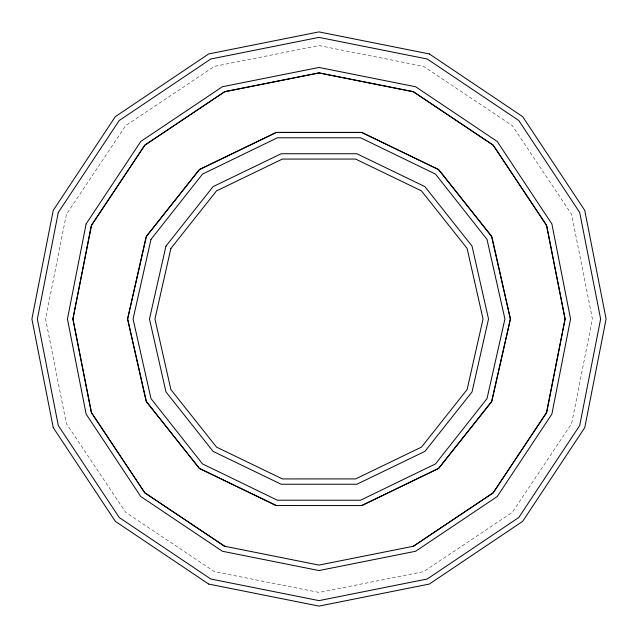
<?xml version="1.0" encoding="UTF-8"?>
<svg xmlns="http://www.w3.org/2000/svg" width="638" height="638" viewBox="0 0 638 638"><rect width="100%" height="100%" fill="white"/><g stroke="black" fill="none" stroke-linecap="round" stroke-linejoin="round"><path stroke-width="0.48" stroke-dasharray="3.19 2.39" d="M66.376 214.384L45.569 319L66.376 423.616L125.662 512.338L214.384 571.624L319 592.431L423.616 571.624L512.338 512.338L571.624 423.616L592.431 319L571.624 214.384L512.338 125.662L423.616 66.376L319 45.569L214.384 66.376L125.662 125.662L66.376 214.384"/><path stroke-width="0.96" d="M146.325 236.937L127.6 319L146.038 400.967L199.08 468.172L276.134 505.535L361.818 505.551L438.888 468.204L491.938 401.007L510.4 319L491.962 237.033L438.92 169.828L361.866 132.465L276.182 132.449L199.112 169.796L146.062 236.993L127.6 319L146.325 401.063M491.675 401.063L510.4 319L491.675 236.937M146.549 235.972L199.678 169.357L276.429 132.393L361.571 132.393L438.322 169.357L491.451 235.972M491.451 402.028L438.322 468.643L361.571 505.607M224.847 91.641L144.993 144.993L91.641 224.847L72.915 319L91.178 412.028L144.619 492.64L224.48 546.208L318.976 565.085L413.472 546.232L493.349 492.672L546.806 412.076L565.085 319L546.822 225.972L493.381 145.36L413.52 91.792L319.024 72.915L225.82 91.449M413.153 546.359L493.007 493.007L546.359 413.153L565.085 319L546.359 224.847L493.007 144.993L413.153 91.641M429.326 53.943L318.976 31.9L208.658 53.951L115.326 116.65L53.225 210.412L31.9 319L53.241 427.62M412.18 91.449L319 72.915L224.528 91.768L144.651 145.328L91.194 225.924L72.915 319L91.641 413.153L144.993 493.007L224.847 546.359M208.698 584.065L318.992 606.1L429.318 584.057L522.658 521.358L584.767 427.596L606.1 319L584.759 210.381L522.666 116.65L429.302 53.935M276.429 505.607L199.678 468.643L146.549 402.028M208.674 584.057L115.358 521.374L53.225 427.588M58.289 212.502L37.371 319L58.297 425.522L119.218 517.506L210.787 579.009L319.016 600.629L427.237 578.993L518.798 517.482L579.711 425.498L600.629 319L579.703 212.478L518.782 120.494L427.213 58.991L318.984 37.371L210.763 59.007L119.202 120.518L58.289 212.502M86.122 223.906L67.445 319L86.114 414.062L140.751 496.5L222.367 551.248L318.984 570.547L415.601 551.264L497.225 496.524L551.878 414.094L570.555 319L551.886 223.938L497.249 141.5L415.633 86.752L319.016 67.453L222.399 86.736L140.775 141.477L86.122 223.906M150.991 239.37L133.071 319L150.983 398.606L202.485 463.89L277.378 500.208L360.59 500.216L435.491 463.914L487.009 398.63L504.929 319L487.017 239.394L435.515 174.11L360.622 137.792L277.41 137.784L202.509 174.086L150.991 239.37M165.952 246.124L149.475 319L165.968 391.907L213.116 451.393L281.167 484.25L356.857 484.242L424.908 451.377L472.048 391.876L488.525 319L472.032 246.093L424.884 186.607L356.833 153.75L281.143 153.758L213.092 186.623L165.952 246.124M170.888 248.445L154.946 319L170.912 389.603L216.545 447.126L282.419 478.931L355.629 478.915L421.487 447.102L467.112 389.555L483.054 319L467.088 248.397L421.455 190.874L355.581 159.069L282.371 159.085L216.513 190.898L170.888 248.445"/></g></svg>
